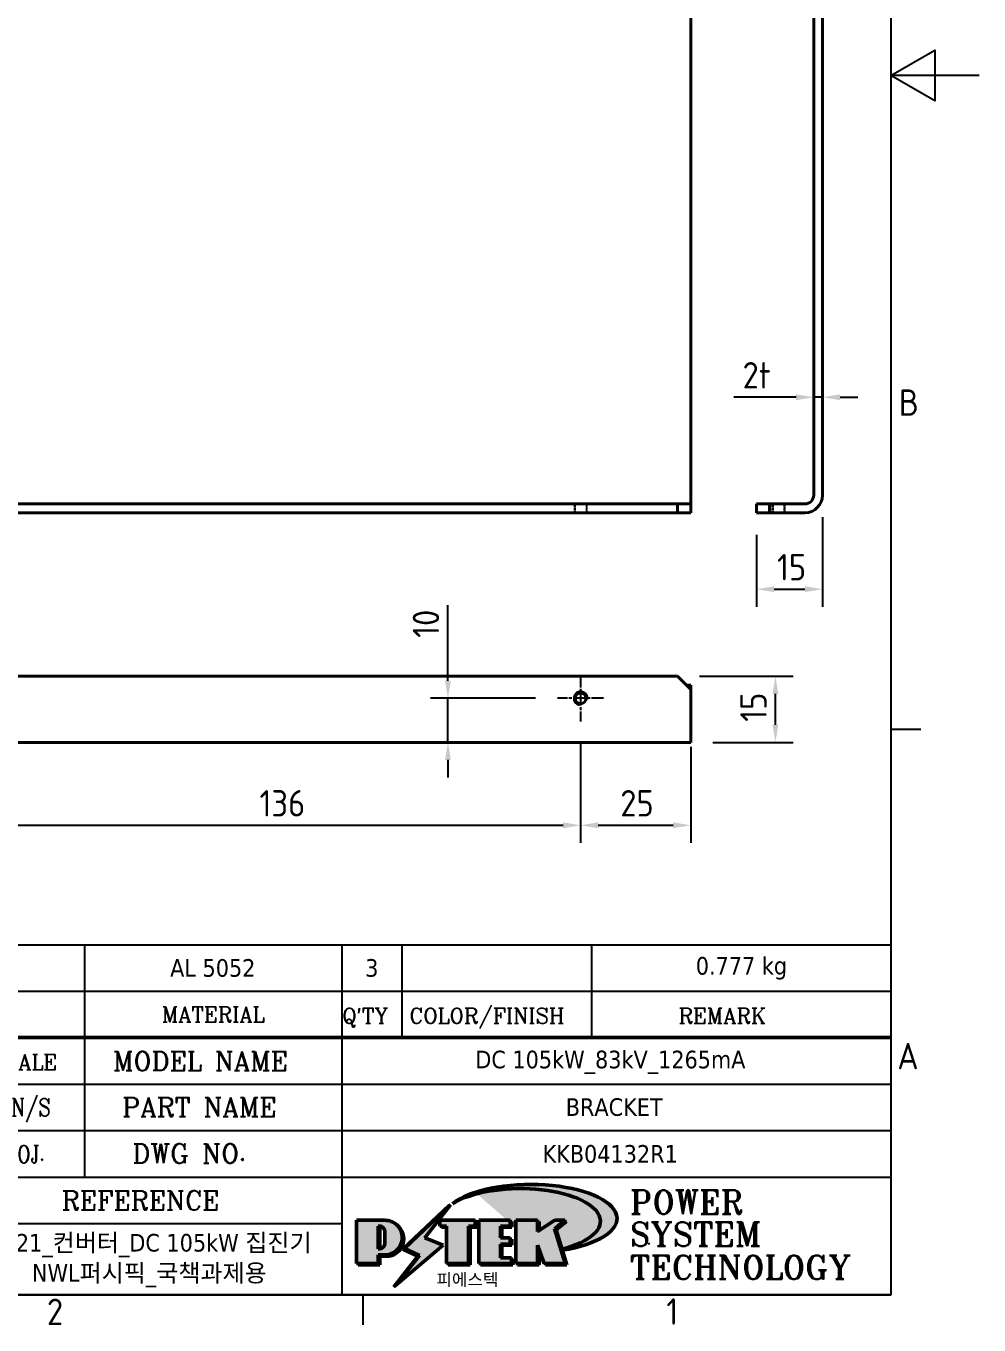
# Model space of a CAD drawing. Header units: millimetres. Extents: x 0 to 840, y 0 to 594.
# Drawn here: x 623.5 to 840, y 13.1 to 308.3 of the extents above; entities that cross this region are included whole.
import ezdxf
from ezdxf.enums import TextEntityAlignment as Align

# ---------------------------------------------------------------- set-up
doc = ezdxf.new("R2010")
doc.units = ezdxf.units.MM
doc.header["$LTSCALE"] = 2
doc.linetypes.add('CHAIN', pattern=[0.35429999999999995, 0.2362, -0.0295, 0.0591, -0.0295])
doc.linetypes.add('DASHED', pattern=[0.2067, 0.1654, -0.0413])
doc.layers.get('0').update_dxf_attribs({"color": 3, "lineweight": 25})
for name, color, linetype, lineweight in [('가려진 것(ISO)', 2, 'DASHED', 18), ('가시적인 것(ISO)', 3, 'Continuous', 40), ('가시적인 좁은 것(ISO)', 3, 'Continuous', 35), ('경계(ISO)', 7, 'Continuous', 25), ('제목(ISO)', 5, 'Continuous', 50), ('중심 표식(ISO)', 1, 'Continuous', 25), ('치수(ISO)', 2, 'Continuous', 25), ('해치(ISO)', 7, 'Continuous', 18)]:
    doc.layers.add(name, color=color, linetype=linetype, lineweight=lineweight)
doc.styles.add('HAN_370', font='', dxfattribs={"width": 2})
doc.styles.add('RC_284', font='ROMANC.shx')
doc.styles.add('RC_292', font='ROMANC.shx')
doc.styles.add('ROMANT_294', font='romant.shx')
doc.styles.add('문자 텍스트_M2B', font='isocp.shx')
doc.styles.add('치수 텍스트_PSTEK_POSCO', font='isocp.shx')
doc.styles.add('텍스트 스타일198', font='tahoma.ttf')
doc.styles.add('텍스트 스타일333', font='ROMANC.shx', dxfattribs={"width": 0.800000011920929})
doc.styles.get('HAN_370').set_extended_font_data('GulimChe')
doc.dimstyles.new('치수_PSTEK_POSCO', dxfattribs={"dimscale": 2, "dimtxt": 3, "dimasz": 2, "dimexe": 2, "dimexo": 2.5, "dimgap": 1, "dimtad": 1, "dimrnd": 1e-08, "dimdsep": 46, "dimtxsty": '치수 텍스트_PSTEK_POSCO', "dimcen": 0.09, "dimdle": 10, "dimclrd": 7, "dimclre": 7, "dimclrt": 2, "dimadec": 1, "dimazin": 2, "dimtfac": 1, "dimtmove": 0, "dimatfit": 3, "dimfxl": 0, "dimtolj": 1, "dimlwd": -1, "dimlwe": -1, "dimarcsym": 0})

# ---------------------------------------------------------------- blocks, each defined once
blk = doc.blocks.new('경계 Default Border')
at = {"layer": '경계(ISO)'}
for p, q in [((410, 74.25000190734863), (413.4000015258789, 74.25000190734863)), ((350, 10), (350, 6.599999666213989))]:
    blk.add_line(p, q, dxfattribs=at)
at = {"layer": '경계(ISO)', "flags": 128}
for points in [[(10, 10), (10, 287.0000076293945), (410, 287.0000076293945), (410, 10), (10, 10)], [(420, 148.5000038146973), (410, 148.5000038146973), (415, 151.3867473602295), (415, 145.6132507324219), (410, 148.5000038146973)]]:
    blk.add_lwpolyline(points, dxfattribs=at)
at = {"layer": '경계(ISO)', "color": 2, "char_height": 3.00000011920929, "attachment_point": 7, "style": '문자 텍스트_M2B'}
for s, insert in [('B', (410.878270202895, 109.8463944559917)), ('A', (410.7144008173592, 35.61784856929444)), ('2', (314.127739416884, 6.57139439638704)), ('1', (384.4860661041481, 6.59999988079071))]:
    blk.add_mtext(s, dxfattribs=dict(at, insert=insert))
blk = doc.blocks.new('제목 블록 PSTEK')
for color, points in [(252, [(317.2195697678507, 17.0593801673321), (322.0326348870767, 21.62682475217465), (322.2781991042243, 21.94392121864296), (317.0471853425802, 16.97985676345368), (318.7512090904202, 16.1899260703855), (316.0018030350395, 12.71868385740789), (316.3356552234328, 13.00206718743325), (318.9235935156908, 16.2694494742633)]), (5, [(321.6183518841322, 17.4193704504104), (319.5281351041078, 18.24969419629727), (322.4505835294948, 22.02344462252142), (317.2195697678507, 17.0593801673321), (318.9235935156908, 16.2694494742633), (316.1741874603099, 12.79820726128571)]), (1, [(324.4839107253602, 19.60711530335299), (325.2419748254881, 19.60711530335299), (325.2419748254881, 20.25857663940324), (321.2266040451076, 20.25857663940324), (321.2266040451076, 19.60711530335299), (321.9846681452406, 19.60711530335299), (321.9846681452406, 15.3430047401139), (324.4839107253602, 15.3430047401139)]), (252, [(321.9846681452406, 19.60711530335299), (321.4042753185749, 19.60711530335299), (321.4042753185749, 19.45905590879572), (321.9846681452406, 19.45905590879572)]), (252, [(324.6615819988275, 19.45905590879572), (325.4196460989604, 19.45905590879572), (325.4196460989604, 20.11051724484596), (325.2419748254881, 20.11051724484596), (325.2419748254881, 19.60711530335299), (324.4839107253602, 19.60711530335299), (324.4839107253602, 15.3430047401139), (322.1623394187076, 15.3430047401139), (322.1623394187076, 15.19494534555726), (324.6615819988275, 15.19494534555726)]), (1, [(329.2277337269622, 20.25857663940324), (325.65654113025, 20.25857663940324), (325.65654113025, 15.3430047401139), (329.3580259941756, 15.3430047401139), (329.3580259941756, 15.9944660761648), (328.1137701654877, 15.9944660761648), (328.1137701654877, 17.56360607323003), (329.2277337269622, 17.56360607323003), (329.2277337269622, 18.25543873810179), (328.1137701654877, 18.25543873810179), (328.1137701654877, 19.60711530335299), (329.2277337269622, 19.60711530335299)]), (252, [(328.2914414389548, 19.45905590879572), (329.4054050004294, 19.45905590879572), (329.4054050004294, 20.11051724484596), (329.2277337269622, 20.11051724484596), (329.2277337269622, 19.60711530335299), (328.1137701654877, 19.60711530335299), (328.1137701654877, 18.25543873810179), (328.2914414389548, 18.25543873810179)]), (1, [(332.3312149849806, 20.25857663940324), (329.8592894925411, 20.25857663940324), (329.8592894925411, 15.3430047401139), (332.3312149849806, 15.3430047401139), (332.3312149849806, 17.4318630164523), (333.0701931098801, 15.3430047401139), (335.4855464857051, 15.3430047401139), (334.2514536401189, 19.30614745124769), (335.4379594596742, 20.25857663940324), (334.3071782107978, 20.25857663940324), (332.3312149849806, 18.99741471888304)]), (252, [(332.5088862584528, 20.1105172448466), (332.3312149849806, 20.1105172448466), (332.3312149849806, 18.99741471888368), (332.5088862584528, 19.11081371413894)]), (252, [(335.6156307331414, 20.11051724484596), (335.2535118015555, 20.11051724484596), (334.2514536401189, 19.30614745124769), (335.4855464857051, 15.3430047401139), (333.1954852176545, 15.3430047401139), (333.2478643833523, 15.19494534555726), (335.6632177591723, 15.19494534555726), (334.4291249135862, 19.15808805669106)]), (252, [(328.2914414389548, 17.41554667867274), (329.4054050004294, 17.41554667867274), (329.4054050004294, 18.10737934354514), (329.2277337269622, 18.10737934354514), (329.2277337269622, 17.56360607323003), (328.1137701654877, 17.56360607323003), (328.1137701654877, 15.9944660761648), (328.2914414389548, 15.9944660761648)]), (252, [(332.5088862584528, 16.92964231796647), (332.3312149849806, 17.43186301645164), (332.3312149849806, 15.3430047401139), (330.0369607660135, 15.3430047401139), (330.0369607660135, 15.19494534555726), (332.5088862584528, 15.19494534555726)]), (252, [(329.5356972676428, 15.8464066816075), (329.3580259941756, 15.8464066816075), (329.3580259941756, 15.3430047401139), (325.8342124037171, 15.3430047401139), (325.8342124037171, 15.19494534555726), (329.5356972676428, 15.19494534555726)])]:
    blk.add_hatch(color=color).paths.add_polyline_path(points)
h = blk.add_hatch(color=1)
edge = h.paths.add_edge_path(flags=0)
edge.add_line((314.2242174273352, 19.60711530335299), (314.2242174273352, 17.00126995915134))
edge.add_line((314.2242174273352, 17.00126995915134), (314.3485873187598, 17.00126995915134))
edge.add_arc((314.3485873187598, 17.6527312952023), 0.6514613360509371, 270, 360)
edge.add_line((315.0000486548106, 17.6527312952023), (315.0000486548106, 18.95565396730211))
edge.add_arc((314.3485873187598, 18.95565396730212), 0.6514613360508712, 0, 90)
edge.add_line((314.3485873187598, 19.60711530335299), (314.2242174273352, 19.60711530335299))
edge = h.paths.add_edge_path()
edge.add_arc((314.9847713324306, 18.28938669179658), 1.969189947606664, 269.9999999999959, 450)
edge.add_line((314.9847713324306, 20.25857663940318), (311.7664314776902, 20.25857663940324))
edge.add_line((311.7664314776902, 20.25857663940324), (311.7664314776902, 15.3430047401139))
edge.add_line((311.7664314776902, 15.3430047401139), (314.2242174273352, 15.3430047401139))
edge.add_line((314.2242174273352, 15.3430047401139), (314.2242174273352, 16.32019674418991))
edge.add_line((314.2242174273352, 16.32019674418991), (314.9847713324307, 16.32019674418991))
h = blk.add_hatch(color=252)
edge = h.paths.add_edge_path()
edge.add_arc((314.9847713324309, 18.28938669179657), 1.969189947606666, 270, 406.8278729790604)
edge.add_arc((315.1624426058984, 18.1413272972396), 1.969189947606962, -90, 53.560984836317004, ccw=False)
edge.add_line((315.1624426058984, 16.17213734963263), (314.4018887008024, 16.17213734963263))
edge.add_line((314.4018887008024, 16.17213734963263), (314.4018887008024, 15.19494534555726))
edge.add_line((314.4018887008024, 15.19494534555726), (311.9441027511573, 15.19494534555726))
edge.add_line((311.9441027511573, 15.19494534555726), (311.9441027511573, 15.3430047401139))
edge.add_line((311.9441027511573, 15.3430047401139), (314.2242174273352, 15.3430047401139))
edge.add_line((314.2242174273352, 15.3430047401139), (314.2242174273352, 16.32019674418991))
edge.add_line((314.2242174273352, 16.32019674418991), (314.9847713324309, 16.32019674418991))
h = blk.add_hatch(color=252)
edge = h.paths.add_edge_path()
edge.add_line((314.4018887008024, 19.45905590879572), (314.5262585922315, 19.45905590879572))
edge.add_arc((314.5262585922314, 18.80759457274939), 0.6514613360463194, 60.4189348879147, 90.00000000000318, ccw=False)
edge.add_arc((314.3485873187602, 18.95565396730057), 0.6514613360524251, 39.96992292766206, 90.00000000009999)
edge.add_line((314.3485873187591, 19.60711530335307), (314.2242174273352, 19.60711530335298))
edge.add_line((314.2242174273352, 19.60711530335299), (314.2242174273352, 17.00126995915134))
edge.add_line((314.2242174273352, 17.00126995915134), (314.3485873187591, 17.00126995915134))
edge.add_arc((314.3485873187568, 17.652731295233), 0.6514613360816299, 270.0000000002, 274.6930825552478)
edge.add_line((314.4018887008024, 17.0034541317032), (314.4018887008024, 19.45905590879572))
at = {"layer": '해치(ISO)', "true_color": 0x27d1fc}
h = blk.add_hatch(color=140, dxfattribs=at)
edge = h.paths.add_edge_path()
edge.add_ellipse((330.3660919371412, 20.15576403068321), major_axis=(9.100907360794343, 0), ratio=0.4069904968023172, start_angle=301.3098473703837, end_angle=507.7436900681698)
edge.add_ellipse((331.5340919371412, 20.4634168429492), major_axis=(-9.82350664112931, 0), ratio=0.3942600559756514, start_angle=111.51207141178469, end_angle=334.47025347086895, ccw=False)
edge.add_line((335.1363447531188, 16.8601935978785), (335.0955236905705, 16.99119398620872))
at = {"color": 180}
for p, q in [((182.4757929790549, 51.56524660363496), (372.4757929537551, 51.56524660363496)), ((280.8758854511282, 51.56524660363496), (280.8758854511282, 41.00524660363494)), ((310.0881549537552, 51.56524660363496), (310.0881549537553, 41.00524660363494)), ((316.9044520275131, 51.56524660363496), (316.9044520275127, 41.00524660363494)), ((338.4566026226726, 51.56524660363496), (338.4566026226727, 41.00524660363494)), ((372.4757929537551, 51.56524660363496), (372.4757929537551, 11.79100474011389)), ((182.475792979055, 46.2852466036349), (372.4757929537551, 46.28524660363492)), ((280.8758854511282, 41.00524660363494), (280.8758854511282, 25.16524660363502)), ((310.088154953755, 41.00524660363494), (310.088154953755, 11.79100474011392)), ((206.451475290024, 35.72524660363497), (372.4757929537551, 35.72524660363497)), ((255.917593136736, 30.44524660363498), (372.4757929537552, 30.44524660363501)), ((255.9175931367359, 25.16524660363502), (372.4757929537552, 25.165246603635)), ((255.9175931367359, 19.88524660363481), (310.0881549537553, 19.88524660363481)), ((182.475792979055, 11.79100474011392), (372.4757929537551, 11.79100474011389))]:
    blk.add_line(p, q, dxfattribs=at)
at = {"color": 7, "lineweight": 50}
blk.add_line((206.451475290024, 41.00524660363494), (372.4757929537551, 41.00524660363496), dxfattribs=at)
at = {"color": 7}
for p, q in [((322.2781991042243, 21.94392121864296), (317.0471853425802, 16.97985676345368)), ((322.4505835294948, 22.02344462252142), (317.2195697678507, 17.0593801673321)), ((317.2195697678507, 17.0593801673321), (322.0326348870767, 21.62682475217465)), ((319.5281351041078, 18.24969419629727), (322.4505835294948, 22.02344462252142)), ((322.0326348870767, 21.62682475217465), (322.2781991042243, 21.94392121864296)), ((311.7664314776902, 20.25900474011391), (311.7664314776902, 15.34300474011391)), ((314.9847713324309, 20.25857663940324), (311.7664314776902, 20.25857663940324)), ((314.9847713324309, 20.25857663940324), (311.7664314776902, 20.25857663940324)), ((311.7664314776902, 20.25857663940324), (311.7664314776902, 15.3430047401139)), ((314.2242174273352, 17.00126995915134), (314.2242174273352, 19.60711530335299)), ((314.2242174273352, 19.60711530335299), (314.3485873187591, 19.60711530335299)), ((314.3485873187591, 19.60711530335299), (314.2242174273352, 19.60711530335299)), ((314.2242174273352, 19.60711530335299), (314.2242174273352, 17.00126995915134)), ((314.2242174273352, 17.00126995915134), (314.2242174273352, 19.60711530335299)), ((314.2242174273352, 19.60711530335299), (314.3485873187591, 19.60711530335299)), ((314.4018887008024, 19.45905590879572), (314.5262585922314, 19.45905590879572)), ((314.4018887008024, 17.0034541317032), (314.4018887008024, 19.45905590879572)), ((325.2419748254881, 20.25857663940324), (321.2266040451076, 20.25857663940324)), ((321.2266040451076, 20.25857663940324), (321.2266040451076, 19.60711530335299)), ((325.2419748254881, 20.25857663940324), (321.2266040451076, 20.25857663940324)), ((321.2266040451076, 20.25857663940324), (321.2266040451076, 19.60711530335299)), ((321.2266040451076, 19.60711530335299), (321.9846681452406, 19.60711530335299)), ((321.2266040451076, 19.60711530335299), (321.9846681452406, 19.60711530335299)), ((321.4042753185749, 19.60711530335299), (321.4042753185749, 19.45905590879572)), ((321.9846681452406, 19.60711530335299), (321.4042753185749, 19.60711530335299)), ((321.4042753185749, 19.45905590879572), (321.9846681452406, 19.45905590879572)), ((321.9846681452406, 19.60711530335299), (321.9846681452406, 15.3430047401139)), ((321.9846681452406, 19.45905590879572), (321.9846681452406, 19.60711530335299)), ((321.9846681452406, 19.60711530335299), (321.9846681452406, 15.3430047401139)), ((324.4839107253602, 19.60711530335299), (325.2419748254881, 19.60711530335299)), ((324.4839107253602, 15.3430047401139), (324.4839107253602, 19.60711530335299)), ((325.2419748254881, 19.60711530335299), (324.4839107253602, 19.60711530335299)), ((324.4839107253602, 19.60711530335299), (324.4839107253602, 15.3430047401139)), ((324.4839107253602, 19.60711530335299), (325.2419748254881, 19.60711530335299)), ((324.4839107253602, 15.3430047401139), (324.4839107253602, 19.60711530335299)), ((324.6615819988275, 19.45905590879572), (325.4196460989604, 19.45905590879572)), ((324.6615819988275, 15.19494534555726), (324.6615819988275, 19.45905590879572)), ((325.2419748254881, 19.60711530335299), (325.2419748254881, 20.25857663940324)), ((325.2419748254881, 19.60711530335299), (325.2419748254881, 20.25857663940324)), ((325.4196460989604, 20.11051724484596), (325.2419748254881, 20.11051724484596)), ((325.2419748254881, 20.11051724484596), (325.2419748254881, 19.60711530335299)), ((325.4196460989604, 19.45905590879572), (325.4196460989604, 20.11051724484596)), ((329.2277337269622, 20.25857663940324), (325.65654113025, 20.25857663940324)), ((325.65654113025, 20.25857663940324), (325.65654113025, 15.3430047401139)), ((325.65654113025, 20.25857663940324), (325.65654113025, 15.3430047401139)), ((329.2277337269622, 20.25857663940324), (325.65654113025, 20.25857663940324)), ((328.1137701654877, 18.25543873810179), (328.1137701654877, 19.60711530335299)), ((328.1137701654877, 19.60711530335299), (329.2277337269622, 19.60711530335299)), ((329.2277337269622, 19.60711530335299), (328.1137701654877, 19.60711530335299)), ((328.1137701654877, 19.60711530335299), (328.1137701654877, 18.25543873810179)), ((328.1137701654877, 18.25543873810179), (328.1137701654877, 19.60711530335299)), ((328.1137701654877, 19.60711530335299), (329.2277337269622, 19.60711530335299)), ((328.2914414389548, 18.25543873810179), (328.2914414389548, 19.45905590879572)), ((328.2914414389548, 19.45905590879572), (329.4054050004294, 19.45905590879572)), ((329.2277337269622, 19.60711530335299), (329.2277337269622, 20.25857663940324)), ((329.2277337269622, 19.60711530335299), (329.2277337269622, 20.25857663940324)), ((329.4054050004294, 20.11051724484596), (329.2277337269622, 20.11051724484596)), ((329.2277337269622, 20.11051724484596), (329.2277337269622, 19.60711530335299)), ((329.4054050004294, 19.45905590879572), (329.4054050004294, 20.11051724484596)), ((332.3312149849806, 20.25857663940324), (329.8592894925411, 20.25857663940324)), ((329.8592894925411, 20.25857663940324), (329.8592894925411, 15.3430047401139)), ((329.8592894925411, 20.25857663940324), (329.8592894925411, 15.3430047401139)), ((332.3312149849806, 20.25857663940324), (329.8592894925411, 20.25857663940324)), ((334.3071782107978, 20.25857663940324), (332.3312149849806, 18.99741471888304)), ((332.3312149849806, 18.99741471888304), (332.3312149849806, 20.25857663940324)), ((334.3071782107978, 20.25857663940324), (332.3312149849806, 18.99741471888304)), ((332.3312149849806, 18.99741471888304), (332.3312149849806, 20.25857663940324)), ((332.5088862584528, 20.1105172448466), (332.3312149849806, 20.1105172448466)), ((332.3312149849806, 20.1105172448466), (332.3312149849806, 18.99741471888368)), ((332.5088862584528, 19.11081371413894), (332.5088862584528, 20.1105172448466)), ((334.2514536401189, 19.30614745124769), (335.4379594596742, 20.25857663940324)), ((334.2514536401189, 19.30614745124769), (335.4379594596742, 20.25857663940324)), ((335.2535118015555, 20.11051724484596), (334.2514536401189, 19.30614745124769)), ((335.4855464857051, 15.3430047401139), (334.2514536401189, 19.30614745124769)), ((334.2514536401189, 19.30614745124769), (335.4855464857051, 15.3430047401139)), ((335.4855464857051, 15.3430047401139), (334.2514536401189, 19.30614745124769)), ((335.4379594596742, 20.25857663940324), (334.3071782107978, 20.25857663940324)), ((335.4379594596742, 20.25857663940324), (334.3071782107978, 20.25857663940324)), ((334.4291249135862, 19.15808805669104), (335.6156307331414, 20.11051724484596)), ((335.6156307331414, 20.11051724484596), (335.2535118015555, 20.11051724484596)), ((315.0000486548106, 18.95565396730275), (315.0000486548106, 17.65273129520161)), ((315.0000486548106, 18.95565396730275), (315.0000486548106, 17.65273129520161)), ((321.6183518841322, 17.4193704504104), (319.5281351041078, 18.24969419629727)), ((329.2277337269622, 18.25543873810179), (328.1137701654877, 18.25543873810179)), ((328.1137701654877, 18.25543873810179), (328.2914414389548, 18.25543873810179)), ((329.2277337269622, 18.25543873810179), (328.1137701654877, 18.25543873810179)), ((329.2277337269622, 17.56360607323003), (329.2277337269622, 18.25543873810179)), ((329.2277337269622, 17.56360607323003), (329.2277337269622, 18.25543873810179)), ((329.4054050004294, 18.10737934354514), (329.2277337269622, 18.10737934354514)), ((329.2277337269622, 18.10737934354514), (329.2277337269622, 17.56360607323003)), ((329.4054050004294, 17.41554667867274), (329.4054050004294, 18.10737934354514)), ((332.3312149849806, 18.99741471888368), (332.5088862584528, 19.11081371413894)), ((335.6632177591723, 15.19494534555726), (334.4291249135862, 19.15808805669104)), ((314.3485873187591, 17.00126995915134), (314.2242174273352, 17.00126995915134)), ((314.2242174273352, 17.00126995915134), (314.3485873187591, 17.00126995915134)), ((314.3485873187591, 17.00126995915134), (314.2242174273352, 17.00126995915134)), ((314.2242174273352, 16.32019674418991), (314.9847713324309, 16.32019674418991)), ((314.2242174273352, 15.3430047401139), (314.2242174273352, 16.32019674418991)), ((314.9847713324309, 16.32019674418991), (314.2242174273352, 16.32019674418991)), ((314.2242174273352, 16.32019674418991), (314.2242174273352, 15.3430047401139)), ((314.2242174273352, 16.32019674418991), (314.9847713324309, 16.32019674418991)), ((314.2242174273352, 15.3430047401139), (314.2242174273352, 16.32019674418991)), ((316.1741874603099, 12.79820726128571), (321.6183518841322, 17.4193704504104)), ((318.9235935156908, 16.2694494742633), (316.1741874603099, 12.79820726128571)), ((316.3356552234328, 13.00206718743325), (318.9235935156908, 16.2694494742633)), ((317.0471853425802, 16.97985676345368), (318.7512090904202, 16.1899260703855)), ((318.9235935156908, 16.2694494742633), (317.2195697678507, 17.0593801673321)), ((317.2195697678507, 17.0593801673321), (318.9235935156908, 16.2694494742633)), ((328.1137701654877, 17.56360607323003), (329.2277337269622, 17.56360607323003)), ((328.1137701654877, 15.9944660761648), (328.1137701654877, 17.56360607323003)), ((329.2277337269622, 17.56360607323003), (328.1137701654877, 17.56360607323003)), ((328.1137701654877, 17.56360607323003), (328.1137701654877, 15.9944660761648)), ((328.1137701654877, 17.56360607323003), (329.2277337269622, 17.56360607323003)), ((328.1137701654877, 15.9944660761648), (328.1137701654877, 17.56360607323003)), ((328.2914414389548, 15.9944660761648), (328.2914414389548, 17.41554667867274)), ((328.2914414389548, 17.41554667867274), (329.4054050004294, 17.41554667867274)), ((332.3312149849806, 17.4318630164523), (333.0701931098801, 15.3430047401139)), ((332.3312149849806, 15.3430047401139), (332.3312149849806, 17.4318630164523)), ((332.5088862584528, 16.92964231796647), (332.3312149849806, 17.43186301645164)), ((332.3312149849806, 17.43186301645164), (332.3312149849806, 15.3430047401139)), ((332.3312149849806, 17.4318630164523), (333.0701931098801, 15.3430047401139)), ((332.3312149849806, 15.3430047401139), (332.3312149849806, 17.4318630164523)), ((332.5088862584528, 15.19494534555726), (332.5088862584528, 16.92964231796647)), ((345.0447381189468, 17.50375595811051), (344.9867755289346, 17.689895936919)), ((311.7664314776902, 15.3430047401139), (314.2242174273352, 15.3430047401139)), ((311.7664314776902, 15.3430047401139), (314.2242174273352, 15.3430047401139)), ((314.2242174273352, 15.3430047401139), (311.9441027511573, 15.3430047401139)), ((311.9441027511573, 15.3430047401139), (311.9441027511573, 15.19494534555726)), ((311.9441027511573, 15.19494534555726), (314.4018887008024, 15.19494534555726)), ((314.4018887008024, 16.17213734963263), (315.162442605898, 16.17213734963263)), ((314.4018887008024, 15.19494534555726), (314.4018887008024, 16.17213734963263)), ((318.7512090904202, 16.1899260703855), (316.0018030350395, 12.71868385740789)), ((321.9846681452406, 15.3430047401139), (324.4839107253602, 15.3430047401139)), ((321.9846681452406, 15.3430047401139), (324.4839107253602, 15.3430047401139)), ((324.4839107253602, 15.3430047401139), (322.1623394187076, 15.3430047401139)), ((322.1623394187076, 15.3430047401139), (322.1623394187076, 15.19494534555726)), ((322.1623394187076, 15.19494534555726), (324.6615819988275, 15.19494534555726)), ((325.65654113025, 15.3430047401139), (329.3580259941756, 15.3430047401139)), ((325.65654113025, 15.3430047401139), (329.3580259941756, 15.3430047401139)), ((329.3580259941756, 15.3430047401139), (325.8342124037171, 15.3430047401139)), ((325.8342124037171, 15.3430047401139), (325.8342124037171, 15.19494534555726)), ((325.8342124037171, 15.19494534555726), (329.5356972676428, 15.19494534555726)), ((329.3580259941756, 15.9944660761648), (328.1137701654877, 15.9944660761648)), ((328.1137701654877, 15.9944660761648), (328.2914414389548, 15.9944660761648)), ((329.3580259941756, 15.9944660761648), (328.1137701654877, 15.9944660761648)), ((329.3580259941756, 15.3430047401139), (329.3580259941756, 15.9944660761648)), ((329.3580259941756, 15.3430047401139), (329.3580259941756, 15.9944660761648)), ((329.5356972676428, 15.8464066816075), (329.3580259941756, 15.8464066816075)), ((329.3580259941756, 15.8464066816075), (329.3580259941756, 15.3430047401139)), ((329.5356972676428, 15.19494534555726), (329.5356972676428, 15.8464066816075)), ((329.8592894925411, 15.3430047401139), (332.3312149849806, 15.3430047401139)), ((329.8592894925411, 15.3430047401139), (332.3312149849806, 15.3430047401139)), ((332.3312149849806, 15.3430047401139), (330.0369607660135, 15.3430047401139)), ((330.0369607660135, 15.3430047401139), (330.0369607660135, 15.19494534555726)), ((330.0369607660135, 15.19494534555726), (332.5088862584528, 15.19494534555726)), ((333.0701931098801, 15.3430047401139), (335.4855464857051, 15.3430047401139)), ((333.0701931098801, 15.3430047401139), (335.4855464857051, 15.3430047401139)), ((335.4855464857051, 15.3430047401139), (333.1954852176545, 15.3430047401139)), ((333.1954852176545, 15.3430047401139), (333.2478643833523, 15.19494534555726)), ((333.2478643833523, 15.19494534555726), (335.6632177591723, 15.19494534555726)), ((316.0018030350395, 12.71868385740789), (316.3356552234328, 13.00206718743325))]:
    blk.add_line(p, q, dxfattribs=at)
at = {"color": 5}
for p, q in [((322.4505835294948, 22.02344462252142), (317.2195697678507, 17.0593801673321)), ((319.5281351041078, 18.24969419629727), (322.4505835294948, 22.02344462252142)), ((321.6183518841322, 17.4193704504104), (319.5281351041078, 18.24969419629727)), ((316.1741874603099, 12.79820726128571), (321.6183518841322, 17.4193704504104)), ((318.9235935156908, 16.2694494742633), (316.1741874603099, 12.79820726128571)), ((317.2195697678507, 17.0593801673321), (318.9235935156908, 16.2694494742633))]:
    blk.add_line(p, q, dxfattribs=at)
at = {"color": 1}
for p, q in [((314.9847713324309, 20.25857663940324), (311.7664314776902, 20.25857663940324)), ((311.7664314776902, 20.25857663940324), (311.7664314776902, 15.3430047401139)), ((314.2242174273352, 17.00126995915134), (314.2242174273352, 19.60711530335299)), ((314.2242174273352, 19.60711530335299), (314.3485873187591, 19.60711530335299)), ((325.2419748254881, 20.25857663940324), (321.2266040451076, 20.25857663940324)), ((321.2266040451076, 20.25857663940324), (321.2266040451076, 19.60711530335299)), ((321.2266040451076, 19.60711530335299), (321.9846681452406, 19.60711530335299)), ((321.9846681452406, 19.60711530335299), (321.9846681452406, 15.3430047401139)), ((324.4839107253602, 19.60711530335299), (325.2419748254881, 19.60711530335299)), ((324.4839107253602, 15.3430047401139), (324.4839107253602, 19.60711530335299)), ((325.2419748254881, 19.60711530335299), (325.2419748254881, 20.25857663940324)), ((329.2277337269622, 20.25857663940324), (325.65654113025, 20.25857663940324)), ((325.65654113025, 20.25857663940324), (325.65654113025, 15.3430047401139)), ((328.1137701654877, 18.25543873810179), (328.1137701654877, 19.60711530335299)), ((328.1137701654877, 19.60711530335299), (329.2277337269622, 19.60711530335299)), ((329.2277337269622, 19.60711530335299), (329.2277337269622, 20.25857663940324)), ((332.3312149849806, 20.25857663940324), (329.8592894925411, 20.25857663940324)), ((329.8592894925411, 20.25857663940324), (329.8592894925411, 15.3430047401139)), ((334.3071782107978, 20.25857663940324), (332.3312149849806, 18.99741471888304)), ((332.3312149849806, 18.99741471888304), (332.3312149849806, 20.25857663940324)), ((334.2514536401189, 19.30614745124769), (335.4379594596742, 20.25857663940324)), ((335.4855464857051, 15.3430047401139), (334.2514536401189, 19.30614745124769)), ((335.4379594596742, 20.25857663940324), (334.3071782107978, 20.25857663940324)), ((315.0000486548106, 18.95565396730275), (315.0000486548106, 17.65273129520161)), ((329.2277337269622, 18.25543873810179), (328.1137701654877, 18.25543873810179)), ((329.2277337269622, 17.56360607323003), (329.2277337269622, 18.25543873810179)), ((314.3485873187591, 17.00126995915134), (314.2242174273352, 17.00126995915134)), ((314.2242174273352, 16.32019674418991), (314.9847713324309, 16.32019674418991)), ((314.2242174273352, 15.3430047401139), (314.2242174273352, 16.32019674418991)), ((328.1137701654877, 17.56360607323003), (329.2277337269622, 17.56360607323003)), ((328.1137701654877, 15.9944660761648), (328.1137701654877, 17.56360607323003)), ((332.3312149849806, 17.4318630164523), (333.0701931098801, 15.3430047401139)), ((332.3312149849806, 15.3430047401139), (332.3312149849806, 17.4318630164523)), ((311.7664314776902, 15.3430047401139), (314.2242174273352, 15.3430047401139)), ((321.9846681452406, 15.3430047401139), (324.4839107253602, 15.3430047401139)), ((325.65654113025, 15.3430047401139), (329.3580259941756, 15.3430047401139)), ((329.3580259941756, 15.9944660761648), (328.1137701654877, 15.9944660761648)), ((329.3580259941756, 15.3430047401139), (329.3580259941756, 15.9944660761648)), ((329.8592894925411, 15.3430047401139), (332.3312149849806, 15.3430047401139)), ((333.0701931098801, 15.3430047401139), (335.4855464857051, 15.3430047401139))]:
    blk.add_line(p, q, dxfattribs=at)
at = {"color": 7}
for centre, radius, start, end in [((314.3485873187598, 18.95565396730211), 0.6514613360508712, 0, 90), ((314.3485873187602, 18.95565396730057), 0.6514613360524251, 39.96992292766117, 90), ((314.3485873187598, 18.95565396730212), 0.6514613360508712, 0, 90), ((314.5262585922314, 18.80759457274939), 0.6514613360463193, 60.41893488791137, 90), ((314.9847713324309, 18.28938669179658), 1.969189947606665, 270, 90), ((314.9847713324309, 18.28938669179658), 1.969189947606665, 270, 90), ((314.9847713324307, 18.2893866917965), 1.969189947606594, 270, 46.82787297909833), ((315.1624426058984, 18.1413272972396), 1.969189947606961, 270, 53.56098483636067), ((314.3485873187597, 17.65273129520228), 0.6514613360509381, 270, 0), ((314.3485873187598, 17.6527312952023), 0.6514613360509381, 270, 0), ((314.3485873187568, 17.652731295233), 0.6514613360816299, 270, 274.6930825552478)]:
    blk.add_arc(centre, radius, start, end, dxfattribs=at)
at = {"color": 1}
for centre, radius, start, end in [((314.3485873187598, 18.95565396730211), 0.6514613360508712, 0, 90), ((314.9847713324309, 18.28938669179657), 1.969189947606665, 270, 90), ((314.3485873187598, 17.6527312952023), 0.6514613360509381, 270, 0)]:
    blk.add_arc(centre, radius, start, end, dxfattribs=at)
at = {"layer": '제목(ISO)'}
for p, q in [((322.2781991042243, 21.94392121864296), (317.0471853425802, 16.97985676345368)), ((322.4505835294948, 22.02344462252142), (317.2195697678507, 17.0593801673321)), ((317.2195697678507, 17.0593801673321), (322.0326348870767, 21.62682475217465)), ((319.5281351041078, 18.24969419629727), (322.4505835294948, 22.02344462252142)), ((322.0326348870767, 21.62682475217465), (322.2781991042243, 21.94392121864296)), ((314.9847713324306, 20.25857663940324), (311.7664314776902, 20.25857663940324)), ((311.7664314776902, 20.25857663940324), (311.7664314776902, 15.3430047401139)), ((314.2242174273352, 17.00126995915134), (314.2242174273352, 19.60711530335299)), ((314.2242174273352, 19.60711530335299), (314.3485873187598, 19.60711530335299)), ((314.3485873187591, 19.60711530335299), (314.2242174273352, 19.60711530335299)), ((314.2242174273352, 19.60711530335299), (314.2242174273352, 17.00126995915134)), ((314.4018887008024, 19.45905590879572), (314.5262585922314, 19.45905590879572)), ((314.4018887008024, 17.0034541317032), (314.4018887008024, 19.45905590879572)), ((325.2419748254881, 20.25857663940324), (321.2266040451076, 20.25857663940324)), ((321.2266040451076, 20.25857663940324), (321.2266040451076, 19.60711530335299)), ((321.2266040451076, 19.60711530335299), (321.9846681452406, 19.60711530335299)), ((321.9846681452406, 19.60711530335299), (321.4042753185749, 19.60711530335299)), ((321.4042753185749, 19.60711530335299), (321.4042753185749, 19.45905590879572)), ((321.4042753185749, 19.45905590879572), (321.9846681452406, 19.45905590879572)), ((321.9846681452406, 19.60711530335299), (321.9846681452406, 15.3430047401139)), ((321.9846681452406, 19.45905590879572), (321.9846681452406, 19.60711530335299)), ((324.4839107253602, 19.60711530335299), (325.2419748254881, 19.60711530335299)), ((324.4839107253602, 15.3430047401139), (324.4839107253602, 19.60711530335299)), ((325.2419748254881, 19.60711530335299), (324.4839107253602, 19.60711530335299)), ((324.4839107253602, 19.60711530335299), (324.4839107253602, 15.3430047401139)), ((324.6615819988275, 19.45905590879572), (325.4196460989604, 19.45905590879572)), ((324.6615819988275, 15.19494534555726), (324.6615819988275, 19.45905590879572)), ((325.2419748254881, 19.60711530335299), (325.2419748254881, 20.25857663940324)), ((325.4196460989604, 20.11051724484596), (325.2419748254881, 20.11051724484596)), ((325.2419748254881, 20.11051724484596), (325.2419748254881, 19.60711530335299)), ((325.4196460989604, 19.45905590879572), (325.4196460989604, 20.11051724484596)), ((329.2277337269622, 20.25857663940324), (325.65654113025, 20.25857663940324)), ((325.65654113025, 20.25857663940324), (325.65654113025, 15.3430047401139)), ((328.1137701654877, 18.25543873810179), (328.1137701654877, 19.60711530335299)), ((328.1137701654877, 19.60711530335299), (329.2277337269622, 19.60711530335299)), ((329.2277337269622, 19.60711530335299), (328.1137701654877, 19.60711530335299)), ((328.1137701654877, 19.60711530335299), (328.1137701654877, 18.25543873810179)), ((328.2914414389548, 19.45905590879572), (329.4054050004294, 19.45905590879572)), ((328.2914414389548, 18.25543873810179), (328.2914414389548, 19.45905590879572)), ((329.2277337269622, 19.60711530335299), (329.2277337269622, 20.25857663940324)), ((329.4054050004294, 20.11051724484596), (329.2277337269622, 20.11051724484596)), ((329.2277337269622, 20.11051724484596), (329.2277337269622, 19.60711530335299)), ((329.4054050004294, 19.45905590879572), (329.4054050004294, 20.11051724484596)), ((332.3312149849806, 20.25857663940324), (329.8592894925411, 20.25857663940324)), ((329.8592894925411, 20.25857663940324), (329.8592894925411, 15.3430047401139)), ((334.3071782107978, 20.25857663940324), (332.3312149849806, 18.99741471888304)), ((332.3312149849806, 18.99741471888304), (332.3312149849806, 20.25857663940324)), ((332.5088862584528, 20.1105172448466), (332.3312149849806, 20.1105172448466)), ((332.3312149849806, 20.1105172448466), (332.3312149849806, 18.99741471888368)), ((332.5088862584528, 19.11081371413894), (332.5088862584528, 20.1105172448466)), ((334.2514536401189, 19.30614745124769), (335.4379594596742, 20.25857663940324)), ((335.2535118015555, 20.11051724484596), (334.2514536401189, 19.30614745124769)), ((335.4855464857051, 15.3430047401139), (334.2514536401189, 19.30614745124769)), ((334.2514536401189, 19.30614745124769), (335.4855464857051, 15.3430047401139)), ((335.4379594596742, 20.25857663940324), (334.3071782107978, 20.25857663940324)), ((334.4291249135862, 19.15808805669106), (335.6156307331414, 20.11051724484596)), ((335.6156307331414, 20.11051724484596), (335.2535118015555, 20.11051724484596)), ((315.0000486548106, 18.95565396730211), (315.0000486548106, 17.6527312952023)), ((321.6183518841322, 17.4193704504104), (319.5281351041078, 18.24969419629727)), ((329.2277337269622, 18.25543873810179), (328.1137701654877, 18.25543873810179)), ((328.1137701654877, 18.25543873810179), (328.2914414389548, 18.25543873810179)), ((329.2277337269622, 17.56360607323003), (329.2277337269622, 18.25543873810179)), ((329.4054050004294, 18.10737934354514), (329.2277337269622, 18.10737934354514)), ((329.2277337269622, 18.10737934354514), (329.2277337269622, 17.56360607323003)), ((329.4054050004294, 17.41554667867274), (329.4054050004294, 18.10737934354514)), ((332.3312149849806, 18.99741471888368), (332.5088862584528, 19.11081371413894)), ((335.6632177591723, 15.19494534555726), (334.4291249135862, 19.15808805669106)), ((314.3485873187598, 17.00126995915134), (314.2242174273352, 17.00126995915134)), ((314.2242174273352, 17.00126995915134), (314.3485873187591, 17.00126995915134)), ((314.2242174273352, 15.3430047401139), (314.2242174273352, 16.32019674418991)), ((314.2242174273352, 16.32019674418991), (314.9847713324307, 16.32019674418991)), ((314.9847713324309, 16.32019674418991), (314.2242174273352, 16.32019674418991)), ((314.2242174273352, 16.32019674418991), (314.2242174273352, 15.3430047401139)), ((316.1741874603099, 12.79820726128571), (321.6183518841322, 17.4193704504104)), ((318.9235935156908, 16.2694494742633), (316.1741874603099, 12.79820726128571)), ((316.3356552234328, 13.00206718743325), (318.9235935156908, 16.2694494742633)), ((317.0471853425802, 16.97985676345368), (318.7512090904202, 16.1899260703855)), ((317.2195697678507, 17.0593801673321), (318.9235935156908, 16.2694494742633)), ((318.9235935156908, 16.2694494742633), (317.2195697678507, 17.0593801673321)), ((328.1137701654877, 15.9944660761648), (328.1137701654877, 17.56360607323003)), ((328.1137701654877, 17.56360607323003), (329.2277337269622, 17.56360607323003)), ((329.2277337269622, 17.56360607323003), (328.1137701654877, 17.56360607323003)), ((328.1137701654877, 17.56360607323003), (328.1137701654877, 15.9944660761648)), ((328.2914414389548, 17.41554667867274), (329.4054050004294, 17.41554667867274)), ((328.2914414389548, 15.9944660761648), (328.2914414389548, 17.41554667867274)), ((332.3312149849806, 15.3430047401139), (332.3312149849806, 17.4318630164523)), ((332.3312149849806, 17.4318630164523), (333.0701931098801, 15.3430047401139)), ((332.5088862584528, 16.92964231796647), (332.3312149849806, 17.43186301645164)), ((332.3312149849806, 17.43186301645164), (332.3312149849806, 15.3430047401139)), ((332.5088862584528, 15.19494534555726), (332.5088862584528, 16.92964231796647)), ((311.7664314776902, 15.3430047401139), (314.2242174273352, 15.3430047401139)), ((314.2242174273352, 15.3430047401139), (311.9441027511573, 15.3430047401139)), ((311.9441027511573, 15.3430047401139), (311.9441027511573, 15.19494534555726)), ((311.9441027511573, 15.19494534555726), (314.4018887008024, 15.19494534555726)), ((314.4018887008024, 15.19494534555726), (314.4018887008024, 16.17213734963263)), ((314.4018887008024, 16.17213734963263), (315.1624426058984, 16.17213734963263)), ((318.7512090904202, 16.1899260703855), (316.0018030350395, 12.71868385740789)), ((321.9846681452406, 15.3430047401139), (324.4839107253602, 15.3430047401139)), ((324.4839107253602, 15.3430047401139), (322.1623394187076, 15.3430047401139)), ((322.1623394187076, 15.3430047401139), (322.1623394187076, 15.19494534555726)), ((322.1623394187076, 15.19494534555726), (324.6615819988275, 15.19494534555726)), ((325.65654113025, 15.3430047401139), (329.3580259941756, 15.3430047401139)), ((329.3580259941756, 15.3430047401139), (325.8342124037171, 15.3430047401139)), ((325.8342124037171, 15.3430047401139), (325.8342124037171, 15.19494534555726)), ((325.8342124037171, 15.19494534555726), (329.5356972676428, 15.19494534555726)), ((329.3580259941756, 15.9944660761648), (328.1137701654877, 15.9944660761648)), ((328.1137701654877, 15.9944660761648), (328.2914414389548, 15.9944660761648)), ((329.3580259941756, 15.3430047401139), (329.3580259941756, 15.9944660761648)), ((329.5356972676428, 15.8464066816075), (329.3580259941756, 15.8464066816075)), ((329.3580259941756, 15.8464066816075), (329.3580259941756, 15.3430047401139)), ((329.5356972676428, 15.19494534555726), (329.5356972676428, 15.8464066816075)), ((329.8592894925411, 15.3430047401139), (332.3312149849806, 15.3430047401139)), ((332.3312149849806, 15.3430047401139), (330.0369607660135, 15.3430047401139)), ((330.0369607660135, 15.3430047401139), (330.0369607660135, 15.19494534555726)), ((330.0369607660135, 15.19494534555726), (332.5088862584528, 15.19494534555726)), ((333.0701931098801, 15.3430047401139), (335.4855464857051, 15.3430047401139)), ((335.4855464857051, 15.3430047401139), (333.1954852176545, 15.3430047401139)), ((333.1954852176545, 15.3430047401139), (333.2478643833523, 15.19494534555726)), ((333.2478643833523, 15.19494534555726), (335.6632177591723, 15.19494534555726)), ((316.0018030350395, 12.71868385740789), (316.3356552234328, 13.00206718743325))]:
    blk.add_line(p, q, dxfattribs=at)
at = {"layer": '제목(ISO)', "color": 4}
blk.add_line((335.1363447531188, 16.8601935978785), (335.0955236905705, 16.99119398620872), dxfattribs=at)
at = {"layer": '제목(ISO)'}
for centre, radius, start, end in [((314.3485873187598, 18.95565396730212), 0.6514613360508712, 0, 90), ((314.3485873187602, 18.95565396730057), 0.6514613360524251, 39.96992292766117, 90), ((314.5262585922314, 18.80759457274939), 0.6514613360463193, 60.41893488791137, 90), ((314.9847713324306, 18.28938669179658), 1.969189947606664, 46.82787297909431, 90), ((314.9847713324307, 18.2893866917965), 1.969189947606594, 270, 46.82787297909833), ((314.9847713324309, 18.28938669179657), 1.969189947606666, 270, 46.8278729790603), ((315.1624426058984, 18.1413272972396), 1.969189947606962, 270, 53.56098483631701), ((314.3485873187598, 17.6527312952023), 0.6514613360509371, 270, 0), ((314.3485873187568, 17.652731295233), 0.6514613360816299, 270, 274.6930825552478)]:
    blk.add_arc(centre, radius, start, end, dxfattribs=at)
at = {"layer": '제목(ISO)', "color": 4}
for centre, major_axis, ratio, start_param, end_param in [((331.5340919371412, 20.4634168429492), (9.82350664112931, 0), 0.3942600559756514, 5.087845455444478, 8.97919982663645), ((330.3660919371412, 20.15576403068321), (9.100907360794343, 0), 0.4069904968023172, 5.258848905294775, 8.861799147915196)]:
    blk.add_ellipse(centre, major_axis=major_axis, ratio=ratio, start_param=start_param, end_param=end_param, dxfattribs=at)
at = {"color": 2, "style": 'RC_284'}
blk.add_text('MATERIAL', height=1.742399930953979, dxfattribs=at).set_placement((295.4820202024417, 43.64524660363492), align=Align.MIDDLE_CENTER)
at = {"color": 2}
for s, height, style, p in [("Q'TY", 1.742399930953979, 'RC_284', (310.1440786515383, 42.62317362549192)), ('COLOR/FINISH', 1.742399930953979, 'RC_284', (317.7725341324144, 42.62317362549192)), ('REMARK', 1.742399930953979, 'RC_284', (348.346649953877, 42.62317362549192)), ('SCALE', 1.742399930953979, 'RC_284', (270.2934779252897, 37.34317362549218)), ('MODEL NAME', 2.178000062704086, 'RC_292', (284.096330289083, 37.25462520371384)), ('PART NAME', 2.178000062704086, 'RC_292', (285.1416959765849, 32.03045329421792)), (' DWG NO.', 2.178000062704086, 'RC_292', (284.8124284083233, 26.75045329421772)), ('REFERENCE', 2.178000062704086, 'RC_292', (278.2741065029841, 21.43214925458022))]:
    blk.add_text(s, height=height, dxfattribs=dict(at, style=style)).set_placement(p)
at = {"color": 7, "style": '텍스트 스타일333', "width": 0.7999999523162842}
blk.add_text('N/S', height=2.000000029802322, dxfattribs=at).set_placement((274.7838860285014, 33.08524660363496), align=Align.MIDDLE_CENTER)
at = {"color": 2, "style": '텍스트 스타일333', "width": 0.7999999523162842}
blk.add_text('3rd ANGLE PROJ.', height=2.000000029802322, dxfattribs=at).set_placement((256.8430306642954, 26.76148381654429))
at = {"color": 7, "style": 'ROMANT_294'}
for s, p in [('POWER', (342.82727231297, 20.97115304607566)), ('SYSTEM', (342.82727231297, 17.3284636719184)), ('TECHNOLOGY', (342.82727231297, 13.57194088644453))]:
    blk.add_text(s, height=2.700000107288361, dxfattribs=at).set_placement(p)
at = {"color": 7, "insert": (320.8519732224835, 14.21236326823155), "char_height": 1.400000005960464, "attachment_point": 1, "line_spacing_factor": 0.3319999873638153, "style": 'HAN_370'}
blk.add_mtext('\\fHY견고딕|b0|i0;\\H1.4000;피에스텍', dxfattribs=at)
at = {"layer": '제목(ISO)', "color": 7, "style": '텍스트 스타일198'}
for tag, p in [('설명_001', (231.4506961508608, 47.92245856837096)), ('재질_001', (290.6002202955571, 47.92524659519488)), ('질량\\P3;_001', (350.3046145979153, 48.1643332325385)), ('부품_번호_001', (194.2416822344335, 47.68004260673702)), ("3._Q'TY_001", (312.7582242365873, 47.92524659519486)), ('1._MODEL_NAME_001', (325.2668051922139, 37.52172745615292)), ('제목_001', (335.5349605824892, 32.12134217035067)), ('부품_번호_001', (332.9009224876654, 26.8052465951949)), ('설계자_001', (209.9396160013646, 25.23446884679021)), ('프로젝트_001', (270.0764313937971, 16.70893296763225)), ('시트_크기_001', (260.807090429518, 14.83812566343425)), ('작성_날짜_001', (207.6508315629738, 13.26600473167383)), ('프로젝트_002', (274.901222117311, 13.27972749742546))]:
    blk.add_attdef(tag, p, '', height=2.000000029802322, dxfattribs=at)
for tag, p in [('4._COLOR', (327.6805273250926, 48.92524660363493)), ('점검자', (231.1845342133799, 26.23312567187446)), ('엔지니어링_승인자', (247.673240162284, 26.23312567187446)), ('점검_날짜', (231.1845342133799, 14.26600474011394)), ('엔지니어링_승인_날짜', (247.6732401622839, 14.26600474011394))]:
    blk.add_attdef(tag, text='', height=2.000000029802322, dxfattribs=at).set_placement(p, align=Align.MIDDLE_CENTER)
blk = doc.blocks.new('*D26')
at = {"layer": 'Defpoints', "color": 0, "transparency": 16777216}
for p in [(749.4995074987588, 150.2858205556091), (774.4995074987588, 149.5153205556092), (774.4995074987588, 126.6785581421605)]:
    blk.add_point(p, dxfattribs=at)
at = {"layer": '치수(ISO)', "color": 7, "transparency": 16777216}
for p, q in [((749.4995074987588, 145.2858205556091), (749.4995074987588, 122.6785581421605)), ((774.4995074987588, 144.5153205556092), (774.4995074987588, 122.6785581421605)), ((753.4995074987588, 126.6785581421605), (770.4995074987588, 126.6785581421605))]:
    blk.add_line(p, q, dxfattribs=at)
for points in [[(753.4995074987588, 127.3452248088272), (753.4995074987588, 126.0118914754939), (749.4995074987588, 126.6785581421605)], [(770.4995074987588, 127.3452248088272), (770.4995074987588, 126.0118914754939), (774.4995074987588, 126.6785581421605)]]:
    blk.add_solid(points, dxfattribs=at)
at = {"layer": '치수(ISO)', "color": 2, "transparency": 16777216, "insert": (758.4990623276847, 131.6791486933416), "char_height": 6, "attachment_point": 4, "style": '치수 텍스트_PSTEK_POSCO'}
blk.add_mtext('\\A1;25', dxfattribs=at)
blk = doc.blocks.new('*D27')
at = {"layer": 'Defpoints', "color": 0, "transparency": 16777216}
for p in [(719.3580021730464, 155.5153205556091), (744.2700074987589, 155.5153205556091), (774.4995074987588, 145.5153205556103)]:
    blk.add_point(p, dxfattribs=at)
at = {"layer": '치수(ISO)', "color": 7, "transparency": 16777216}
for p, q in [((719.3580021730464, 159.5153205556091), (719.3580021730464, 176.6632581327251)), ((739.2700074987589, 155.5153205556091), (715.3580021730464, 155.5153205556091)), ((719.3580021730464, 145.5153205556103), (719.3580021730464, 155.5153205556091)), ((719.3580021730464, 141.5153205556103), (719.3580021730464, 137.5153205556103))]:
    blk.add_line(p, q, dxfattribs=at)
for points in [[(718.6913355063798, 159.5153205556091), (720.0246688397131, 159.5153205556091), (719.3580021730464, 155.5153205556091)], [(718.6913355063798, 141.5153205556103), (720.0246688397131, 141.5153205556103), (719.3580021730464, 145.5153205556103)]]:
    blk.add_solid(points, dxfattribs=at)
at = {"layer": '치수(ISO)', "color": 2, "transparency": 16777216, "insert": (714.3580021730464, 169.2585337232764), "char_height": 6, "attachment_point": 4, "rotation": 90, "style": '치수 텍스트_PSTEK_POSCO'}
blk.add_mtext('\\A1;10', dxfattribs=at)
blk = doc.blocks.new('*D28')
at = {"layer": 'Defpoints', "color": 0, "transparency": 16777216}
for p in [(771.4995074987589, 160.5153205556092), (793.7548640775967, 160.5153205556092), (774.4995074987588, 145.5153205556103)]:
    blk.add_point(p, dxfattribs=at)
at = {"layer": '치수(ISO)', "color": 7, "transparency": 16777216}
for p, q in [((776.4995074987589, 160.5153205556092), (797.7548640775967, 160.5153205556092)), ((793.7548640775967, 149.5153205556103), (793.7548640775967, 156.5153205556092)), ((779.4995074987588, 145.5153205556103), (797.7548640775967, 145.5153205556103))]:
    blk.add_line(p, q, dxfattribs=at)
for points in [[(793.0881974109301, 156.5153205556092), (794.4215307442634, 156.5153205556092), (793.7548640775967, 160.5153205556092)], [(793.0881974109301, 149.5153205556103), (794.4215307442634, 149.5153205556103), (793.7548640775967, 145.5153205556103)]]:
    blk.add_solid(points, dxfattribs=at)
at = {"layer": '치수(ISO)', "color": 2, "transparency": 16777216, "insert": (788.7548640775967, 150.1910564868978), "char_height": 6, "attachment_point": 4, "rotation": 90, "style": '치수 텍스트_PSTEK_POSCO'}
blk.add_mtext('\\A1;15', dxfattribs=at)
blk = doc.blocks.new('*D29')
at = {"layer": 'Defpoints', "color": 0, "transparency": 16777216}
for p in [(804.4373196765445, 201.6745549233455), (789.4373196765436, 197.6745549233455), (804.4373196765445, 180.308818406484)]:
    blk.add_point(p, dxfattribs=at)
at = {"layer": '치수(ISO)', "color": 7, "transparency": 16777216}
for p, q in [((804.4373196765445, 196.6745549233455), (804.4373196765445, 176.308818406484)), ((789.4373196765436, 192.6745549233455), (789.4373196765436, 176.308818406484)), ((793.4373196765436, 180.308818406484), (800.4373196765445, 180.308818406484))]:
    blk.add_line(p, q, dxfattribs=at)
for points in [[(793.4373196765436, 180.9754850731507), (793.4373196765436, 179.6421517398174), (789.4373196765436, 180.308818406484)], [(800.4373196765445, 180.9754850731507), (800.4373196765445, 179.6421517398174), (804.4373196765445, 180.308818406484)]]:
    blk.add_solid(points, dxfattribs=at)
at = {"layer": '치수(ISO)', "color": 2, "transparency": 16777216, "insert": (794.113055607832, 185.308818406484), "char_height": 6, "attachment_point": 4, "style": '치수 텍스트_PSTEK_POSCO'}
blk.add_mtext('\\A1;15', dxfattribs=at)
blk = doc.blocks.new('*D46')
at = {"layer": 'Defpoints', "color": 0, "transparency": 16777216}
for p in [(802.4373196765443, 227.4352389271208), (804.4373196765445, 227.4352389271208), (804.4373196765445, 223.9068737480706)]:
    blk.add_point(p, dxfattribs=at)
at = {"layer": '치수(ISO)', "color": 7, "transparency": 16777216}
for p, q in [((798.4373196765443, 223.9068737480706), (784.2849574718199, 223.9068737480706)), ((804.4373196765445, 223.9068737480706), (802.4373196765443, 223.9068737480706)), ((808.4373196765445, 223.9068737480706), (812.4373196765445, 223.9068737480706))]:
    blk.add_line(p, q, dxfattribs=at)
for points in [[(798.4373196765443, 224.5735404147372), (798.4373196765443, 223.2402070814039), (802.4373196765443, 223.9068737480706)], [(808.4373196765445, 224.5735404147372), (808.4373196765445, 223.2402070814039), (804.4373196765445, 223.9068737480706)]]:
    blk.add_solid(points, dxfattribs=at)
at = {"layer": '치수(ISO)', "color": 2, "transparency": 16777216, "insert": (786.28495747182, 228.9074642992517), "char_height": 6, "attachment_point": 4, "style": '치수 텍스트_PSTEK_POSCO'}
blk.add_mtext('\\A1;2t', dxfattribs=at)
blk = doc.blocks.new('*D54')
at = {"layer": 'Defpoints', "color": 0, "transparency": 16777216}
for p in [(613.4995074987588, 150.0153205556091), (749.4995074987588, 150.2858205556091), (749.4995074987588, 126.6785581421605)]:
    blk.add_point(p, dxfattribs=at)
at = {"layer": '치수(ISO)', "color": 7, "transparency": 16777216}
for p, q in [((613.4995074987588, 145.0153205556091), (613.4995074987588, 122.6785581421605)), ((749.4995074987588, 145.2858205556091), (749.4995074987588, 122.6785581421605)), ((617.4995074987588, 126.6785581421605), (745.4995074987588, 126.6785581421605))]:
    blk.add_line(p, q, dxfattribs=at)
for points in [[(617.4995074987588, 127.3452248088272), (617.4995074987588, 126.0118914754939), (613.4995074987588, 126.6785581421605)], [(745.4995074987588, 127.3452248088272), (745.4995074987588, 126.0118914754939), (749.4995074987588, 126.6785581421605)]]:
    blk.add_solid(points, dxfattribs=at)
at = {"layer": '치수(ISO)', "color": 2, "transparency": 16777216, "insert": (676.5506886011211, 131.6785581421605), "char_height": 6, "attachment_point": 4, "style": '치수 텍스트_PSTEK_POSCO'}
blk.add_mtext('\\A1;136', dxfattribs=at)

msp = doc.modelspace()

# ---------------------------------------------------------------- linework, layer by layer
at = {"layer": '가려진 것(ISO)', "ltscale": 1.904596567153931}
for p, q in [((747.9995074987988, 199.6745549233455), (747.9995074987988, 197.6745549233455)), ((748.2700074987988, 199.6745549233455), (748.2700074987988, 197.6745549233455)), ((750.7290074987989, 199.6745549233455), (750.7290074987989, 197.6745549233455)), ((750.9995074987988, 197.6745549233455), (750.9995074987988, 199.6745549233455)), ((792.937319676537, 199.6745549233455), (792.937319676537, 197.6745549233455)), ((793.207819676537, 199.6745549233455), (793.207819676537, 197.6745549233455)), ((795.6668196765371, 199.6745549233455), (795.6668196765371, 197.6745549233455)), ((795.9373196765371, 197.6745549233455), (795.9373196765371, 199.6745549233455))]:
    msp.add_line(p, q, dxfattribs=at)
at = {"layer": '가시적인 것(ISO)'}
for p, q in [((774.499507498799, 373.6745549233456), (774.499507498799, 201.6745549233455)), ((802.4373196765443, 373.6745549233456), (802.4373196765443, 201.6745549233455)), ((804.4373196765445, 373.6745549233456), (804.4373196765445, 201.6745549233455)), ((774.499507498799, 199.6745549233455), (774.499507498799, 201.6745549233455)), ((47.49950749879879, 199.6745549233456), (771.4995074987987, 199.6745549233455)), ((774.499507498799, 199.6745549233455), (771.4995074987987, 199.6745549233455)), ((771.4995074987987, 199.6745549233455), (771.4995074987987, 197.6745549233455)), ((774.499507498799, 197.6745549233455), (774.499507498799, 199.6745549233455)), ((792.4373196765443, 199.6745549233455), (789.4373196765436, 199.6745549233455)), ((789.4373196765436, 199.6745549233455), (789.4373196765436, 197.6745549233455)), ((792.4373196765443, 197.6745549233455), (792.4373196765443, 199.6745549233455)), ((792.4373196765443, 199.6745549233455), (800.4373196765443, 199.6745549233455)), ((47.49950749879879, 197.6745549233456), (771.4995074987987, 197.6745549233455)), ((771.4995074987987, 197.6745549233455), (774.499507498799, 197.6745549233455)), ((789.4373196765436, 197.6745549233455), (792.4373196765443, 197.6745549233455)), ((792.4373196765443, 197.6745549233455), (800.4373196765443, 197.6745549233455)), ((47.49950749875886, 160.515320555609), (771.4995074987589, 160.5153205556091)), ((771.4995074987589, 160.5153205556091), (774.4995074987588, 157.5153205556091)), ((774.4995074987588, 158.515320555662), (773.4995074987589, 158.515320555662)), ((774.4995074987588, 158.515320555662), (774.4995074987588, 157.515320555662)), ((774.4995074987588, 157.5153205556091), (774.4995074987588, 149.5153205556092)), ((774.4995074987588, 145.5153205556103), (774.4995074987588, 149.5153205556092)), ((774.4995074987588, 145.5153205556103), (44.49950749875882, 145.5153205556103))]:
    msp.add_line(p, q, dxfattribs=at)
msp.add_circle((749.4995074987588, 155.5153205556091), 1.2295, dxfattribs=at)
for radius in [3.999999999999986, 1.999999999999993]:
    msp.add_arc((800.4373196765443, 201.6745549233455), radius, 270, 0, dxfattribs=at)
at = {"layer": '가시적인 좁은 것(ISO)'}
msp.add_arc((749.4995074987588, 155.515320555609), 1.499999999999923, 350.0000000000067, 259.9999999999569, dxfattribs=at)
at = {"layer": '중심 표식(ISO)', "linetype": 'CHAIN', "ltscale": 5.810959339141846}
for p, q in [((749.4995074987588, 160.7448205556091), (749.4995074987588, 150.2858205556091)), ((754.7290074987587, 155.5153205556091), (744.2700074987589, 155.5153205556091))]:
    msp.add_line(p, q, dxfattribs=at)

# ---------------------------------------------------------------- block references
at = {"xscale": 2, "yscale": 2, "zscale": 2}
msp.add_blockref('경계 Default Border', (0, 0), dxfattribs=at)
ref = msp.add_blockref('제목 블록 PSTEK', (75.04841409248968, -3.58200948022779), dxfattribs=dict(xscale=2, yscale=2, zscale=2))
ref.add_attrib('프로젝트_001', '2021_컨버터_DC 105kW 집진기', (615.2012768800837, 29.83585645503672), dxfattribs={"layer": '제목(ISO)', "color": 7, "height": 4.000000059604645, "style": '텍스트 스타일198'})
ref.add_attrib("3._Q'TY_001", '3', (700.5648625656643, 92.26848371016193), dxfattribs={"layer": '제목(ISO)', "color": 7, "height": 4.000000059604645, "style": '텍스트 스타일198'})
ref.add_attrib('재질_001', 'AL 5052', (656.248854683604, 92.26848371016197), dxfattribs={"layer": '제목(ISO)', "color": 7, "height": 4.000000059604645, "style": '텍스트 스타일198'})
ref.add_attrib('부품_번호_001', 'KKB04132R1', (740.8502590678204, 50.02848371016201), dxfattribs={"layer": '제목(ISO)', "color": 7, "height": 4.000000059604645, "style": '텍스트 스타일198'})
ref.add_attrib('1._MODEL_NAME_001', 'DC 105kW_83kV_1265mA', (725.5820244769175, 71.46144543207805), dxfattribs={"layer": '제목(ISO)', "color": 7, "height": 4.000000059604645, "style": '텍스트 스타일198'})
ref.add_attrib('질량\\P3;_001', '0.777 kg', (775.6576432883202, 92.74665698484921), dxfattribs={"layer": '제목(ISO)', "color": 7, "height": 4.000000059604645, "style": '텍스트 스타일198'})
ref.add_attrib('제목_001', 'BRACKET', (746.1183352574683, 60.66067486047353), dxfattribs={"layer": '제목(ISO)', "color": 7, "height": 4.000000059604645, "style": '텍스트 스타일198'})
ref.add_attrib('프로젝트_002', 'NWL퍼시픽_국책과제용', (624.8508583271116, 22.97744551462313), dxfattribs={"layer": '제목(ISO)', "color": 7, "height": 4.000000059604645, "style": '텍스트 스타일198'})

# ---------------------------------------------------------------- dimensions: what is measured, and where the dimension line sits
at = {"layer": '치수(ISO)', "color": 7}
dim = msp.add_linear_dim(base=(804.4373196765445, 223.9068737480706), p1=(802.4373196765443, 227.4352389271208), p2=(804.4373196765445, 227.4352389271208), angle=180, text='<>t', dimstyle='치수_PSTEK_POSCO', override={"dimdec": 2, "dimse1": 1, "dimse2": 1, "dimtp": 0, "dimtm": -0, "dimtdec": 2, "dimtofl": 1, "dimatfit": 1}, dxfattribs=at)
dim.commit()
dim.dimension.update_dxf_attribs({"geometry": '*D46', "text_midpoint": (789.3611385741822, 223.9068737480706), "dimtype": 160})
for base, p1, p2, angle, override, picture, middle in [((804.4373196765445, 180.308818406484), (789.4373196765436, 197.6745549233455), (804.4373196765445, 201.6745549233455), 180, {"dimdec": 2, "dimtp": 0, "dimtm": -0, "dimtdec": 2, "dimtofl": 0, "dimatfit": 1}, '*D29', (796.937319676544, 180.308818406484)), ((719.3580021730464, 155.5153205556091), (774.4995074987588, 145.5153205556103), (744.2700074987589, 155.5153205556091), 90, {"dimdec": 2, "dimse1": 1, "dimtp": 0, "dimtm": -0, "dimtdec": 2, "dimtofl": 1, "dimatfit": 1}, '*D27', (719.3580021730464, 171.9608959280008)), ((793.7548640775967, 160.5153205556092), (774.4995074987588, 145.5153205556103), (771.4995074987589, 160.5153205556092), 90, {"dimdec": 2, "dimtp": 0, "dimtm": -0, "dimtdec": 2, "dimtofl": 0, "dimatfit": 1}, '*D28', (793.7548640775967, 153.0153205556097)), ((749.4995074987588, 126.6785581421605), (613.4995074987588, 150.0153205556091), (749.4995074987588, 150.2858205556091), 180, {"dimdec": 2, "dimtp": 0, "dimtm": -0, "dimtdec": 2, "dimtofl": 0, "dimatfit": 1}, '*D54', (681.4995074987589, 126.6785581421605)), ((774.4995074987588, 126.6785581421605), (749.4995074987588, 150.2858205556091), (774.4995074987588, 149.5153205556092), 180, {"dimdec": 2, "dimtp": 0, "dimtm": -0, "dimtdec": 2, "dimtofl": 0, "dimatfit": 1}, '*D26', (761.9995074987588, 126.6785581421605))]:
    dim = msp.add_linear_dim(base=base, p1=p1, p2=p2, angle=angle, dimstyle='치수_PSTEK_POSCO', override=override, dxfattribs=at)
    dim.commit()
    dim.dimension.update_dxf_attribs({"geometry": picture, "text_midpoint": middle, "dimtype": 160})

doc.saveas('drawing.dxf')
